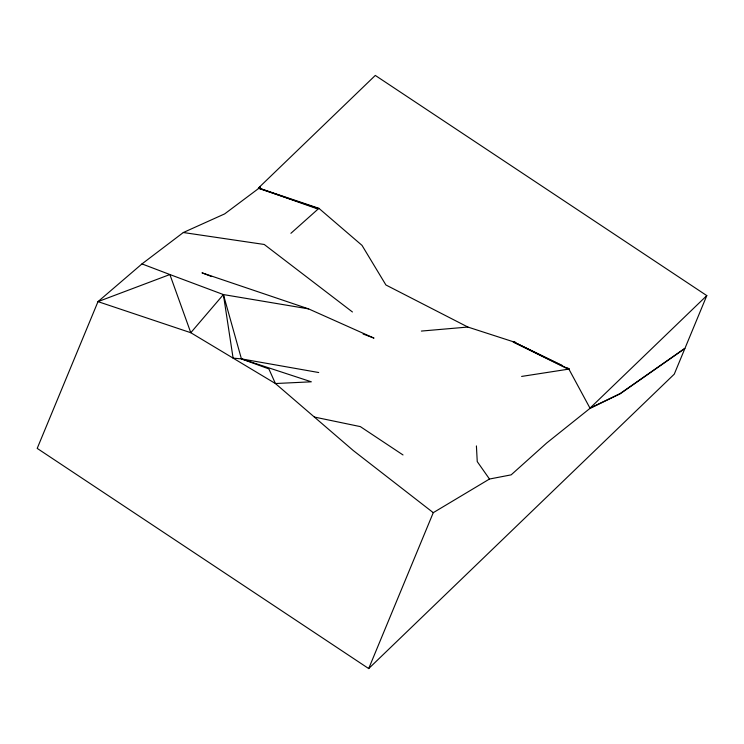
<?xml version="1.0" encoding="UTF-8"?>
<svg xmlns="http://www.w3.org/2000/svg" width="744" height="744" viewBox="0 0 744 744"><rect width="100%" height="100%" fill="white"/><g stroke="black" fill="none" stroke-linecap="round" stroke-linejoin="round"><path stroke-width="1.12" d="M368.699 668.568L433.268 512.672L489.478 479.034L511.156 474.858L546.691 442.996L589.862 408.475L620.087 393.846L684.889 348.508L674.269 374.148L368.699 668.568L37.2 448.39L97.994 301.627L141.974 263.906L183.331 232.519L224.669 213.891L260.326 187.2M706.8 295.61L685.019 348.192L620.217 393.529L589.992 408.158L568.89 369.108L513.36 341.775L467.874 327.053L385.913 284.98L362.012 245.371L318.906 208.339L258.493 187.981L375.302 75.432L706.8 295.61L589.992 408.158M433.268 512.672L353.316 450.576L275.41 383.532L268.872 368.903L241.437 358.887L223.395 294.568L190.79 332.717L97.994 301.627L169.883 274.536L223.395 294.568L308.583 308.881L374 338.12L363.128 334.037M290.904 233.309L318.906 208.329M260.465 186.883L258.493 187.981L317.186 208.776M521.618 376.427L568.9 369.098M421.374 331.071L467.874 327.044M318.711 372.53L241.437 358.887L233.095 358.124L223.395 294.568M183.331 232.519L264.232 244.469L352.433 311.969M314.368 417.049L360.338 426.61L403.016 454.956M515.583 342.287L513.36 341.775L562.12 365.388M241.437 358.887L311.336 381.812L275.41 383.532L190.79 332.717L169.883 274.536L141.974 263.906M258.363 188.297L318.776 208.664M308.583 308.881L201.977 272.825L211.659 276.554M567.309 367.899L569.383 368.903M513.23 342.091L568.76 369.424M489.478 479.034L477.248 461.606L476.411 445.916"/></g></svg>
